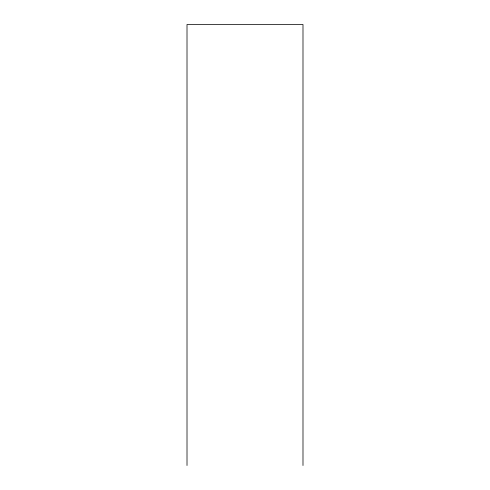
<?xml version="1.0" encoding="UTF-8"?>
<svg xmlns="http://www.w3.org/2000/svg" width="490" height="490" viewBox="0 0 490 490"><rect width="100%" height="100%" fill="white"/><g stroke="black" fill="none" stroke-linecap="round" stroke-linejoin="round"><path stroke-width="0.73" d="M302.992 465.5L302.992 24.5L187.008 24.5L187.008 465.5"/></g></svg>
